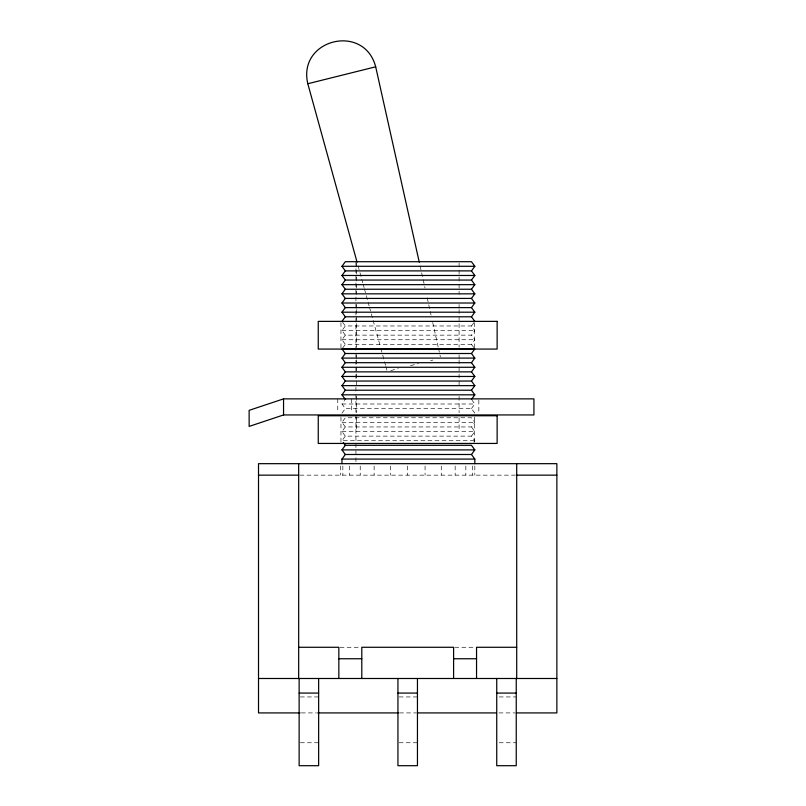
<?xml version="1.0" encoding="UTF-8"?>
<svg xmlns="http://www.w3.org/2000/svg" width="806" height="806" viewBox="0 0 806 806"><rect width="100%" height="100%" fill="white"/><g stroke="black" fill="none" stroke-linecap="round" stroke-linejoin="round"><path stroke-width="0.6" stroke-dasharray="4.03 3.02" d="M345.321 335.145L341.966 330.561L345.321 325.967L471.47 325.967L474.825 330.561L471.47 335.145L345.321 335.145L341.966 339.739L345.321 344.323L471.47 344.323L474.825 339.739L471.47 335.145M342.641 348.001L345.321 344.323M474.825 413.176L471.47 408.592L345.321 408.592L341.966 403.997L344.656 400.33M341.966 413.176L345.321 408.592M345.321 426.948L341.966 422.354L345.321 417.77L471.47 417.77L474.825 422.354L471.47 426.948L345.321 426.948L341.966 431.542L345.321 436.127L471.47 436.127L474.825 440.721L473.475 442.554M345.321 436.127L341.966 440.721L474.825 440.721M471.47 325.967L474.15 322.289M471.47 408.592L474.825 403.997L472.135 400.33M471.47 436.127L474.825 431.542L471.47 426.948M390.789 370.538L398.355 368.654M410.476 365.632L418.546 363.617M430.616 360.604L432.832 360.06M341.966 330.561L474.825 330.561M341.966 339.739L474.825 339.739M341.966 403.997L474.825 403.997M341.966 422.354L474.825 422.354M341.966 431.542L474.825 431.542M299.933 475.147L515.457 475.147M340.051 647.278L360.584 647.278M454.796 647.278L474.13 647.278M300.356 696.938L318.642 696.938M399.161 696.938L417.448 696.938M499.176 696.938L516.243 696.938M301.313 712.917L316.426 712.917M399.504 712.917L415.876 712.917M498.964 712.917L515.326 712.917M300.356 742.749L318.642 742.749M399.161 742.749L417.448 742.749M499.176 742.749L516.243 742.749M471.47 344.323L474.15 348.001M342.641 322.289L345.321 325.967M358.065 265.819L361.41 277.959M361.753 279.168L362.75 282.815M363.093 284.024L364.09 287.671M364.433 288.88L367.778 301.021M368.11 302.24L369.118 305.877M369.45 307.096L372.805 319.236M373.138 320.445L380.513 347.154M380.845 348.363L384.19 360.504M384.533 361.723L385.53 365.36M385.873 366.579L386.87 370.216M420.097 265.92L425.034 288.044M427.22 297.877L429.961 310.169M430.243 311.398L431.059 315.086M432.701 322.46L438.192 347.043M438.464 348.273L440.378 356.877M478.835 400.108L478.835 412.46M474.825 465.969L474.825 475.147M474.422 322.632L474.422 347.809M474.422 417.014L474.422 442.182M472.538 465.969L472.538 475.147M465.828 465.969L465.828 475.147M459.088 262.968L459.088 294.412M459.088 304.477L459.088 308.255M459.088 309.514L459.088 347.255M459.088 354.801L459.088 358.569M459.088 359.829L459.088 386.245M459.088 396.31L459.088 412.672M459.088 417.699L459.088 431.542M455.158 465.969L455.158 475.147M441.255 465.969L441.255 475.147M425.064 465.969L425.064 475.147M407.695 465.969L407.695 475.147M390.316 465.969L390.316 475.147M374.125 465.969L374.125 475.147M360.222 465.969L360.222 475.147M356.302 262.968L356.302 294.412M356.302 304.477L356.302 308.255M356.302 309.514L356.302 347.255M356.302 354.801L356.302 358.569M356.302 359.829L356.302 386.245M356.302 396.31L356.302 412.672M356.302 417.699L356.302 431.542M355.93 261.708L355.93 379.626M355.93 387.152L355.93 462.412M351.527 398.869L351.527 412.46M349.552 465.969L349.552 475.147M342.852 465.969L342.852 475.147M340.958 322.632L340.958 347.809M340.958 417.014L340.958 442.182M340.565 465.969L340.565 475.147M337.754 398.869L337.754 412.46"/><path stroke-width="1.21" d="M341.966 266.292L345.321 261.708L471.47 261.708L474.825 266.292L471.47 270.887L345.321 270.887L341.966 266.292L474.825 266.292M345.321 280.065L341.966 284.659L345.321 289.243L471.47 289.243L474.825 284.659L471.47 280.065L345.321 280.065L341.966 275.471L345.321 270.887M345.321 298.421L341.966 303.016L345.321 307.61L471.47 307.61L474.825 303.016L471.47 298.421L345.321 298.421L341.966 293.837L345.321 289.243M474.825 321.372L471.47 316.788L345.321 316.788L341.966 312.194L345.321 307.61M341.966 321.372L345.321 316.788M341.966 358.096L345.321 353.512L471.47 353.512L474.825 358.096L471.47 362.69L345.321 362.69L341.966 358.096L474.825 358.096M345.321 371.868L341.966 376.462L345.321 381.047L471.47 381.047L474.825 376.462L471.47 371.868L345.321 371.868L341.966 367.274L345.321 362.69M471.47 399.403L474.825 394.819L471.47 390.225L345.321 390.225L341.966 385.641L345.321 381.047M345.321 399.403L341.966 394.819L345.321 390.225M345.321 454.493L341.966 449.899L345.321 445.305L471.47 445.305L474.825 449.899L471.47 454.493L345.321 454.493L341.966 459.077L341.966 463.672M471.47 280.065L474.825 275.471L471.47 270.887M471.47 298.421L474.825 293.837L471.47 289.243M471.47 316.788L474.825 312.194L471.47 307.61M471.47 353.512L474.825 348.917L341.966 348.917L345.321 353.512M471.47 371.868L474.825 367.274L471.47 362.69M471.47 390.225L474.825 385.641L471.47 381.047M283.581 398.869L249.135 410.345L249.135 426.414L283.581 414.939L533.925 414.939L533.925 398.869L283.551 398.869L283.551 414.939M357.058 262.182L307.811 83.733L375.687 66.807L419.271 262.232M341.966 275.471L474.825 275.471M341.966 284.659L474.825 284.659M341.966 293.837L474.825 293.837M341.966 303.016L474.825 303.016M341.966 312.194L474.825 312.194M341.966 367.274L474.825 367.274M341.966 376.462L474.825 376.462M341.966 385.641L474.825 385.641M341.966 394.819L474.825 394.819M341.966 449.899L474.825 449.899M341.966 459.077L474.825 459.077L474.825 463.672M258.514 475.147L298.673 475.147M516.706 475.147L556.865 475.147M298.673 647.278L338.842 647.278L338.842 678.491M516.706 647.278L476.548 647.278L476.548 678.491M338.842 658.754L361.793 658.754M453.597 658.754L476.548 658.754M258.514 678.491L556.865 678.491M299.137 693.079L318.642 693.079M397.942 693.079L417.448 693.079M496.738 693.079L516.243 693.079M300.054 712.917L258.514 712.917L258.514 463.672L556.865 463.672L556.865 712.917L516.586 712.917M317.685 712.917L398.255 712.917M417.135 712.917L496.446 712.917M471.47 454.493L474.825 459.077M343.306 442.554L345.321 445.305M375.687 66.807C364.121 22.618 297.283 39.272 307.811 83.733M516.706 463.672L516.706 678.491M516.243 678.491L516.243 765.7L496.738 765.7L496.738 678.491M453.597 678.491L453.597 647.278L361.793 647.278L361.793 678.491M417.448 678.491L417.448 765.7L397.942 765.7L397.942 678.491M318.642 678.491L318.642 765.7L299.137 765.7L299.137 678.491M298.673 463.672L298.673 678.491M497.131 321.372L318.249 321.372L318.249 349.069L497.131 349.069L497.131 321.372M497.131 415.755L318.249 415.755L318.249 443.441L497.131 443.441L497.131 415.755"/></g></svg>
